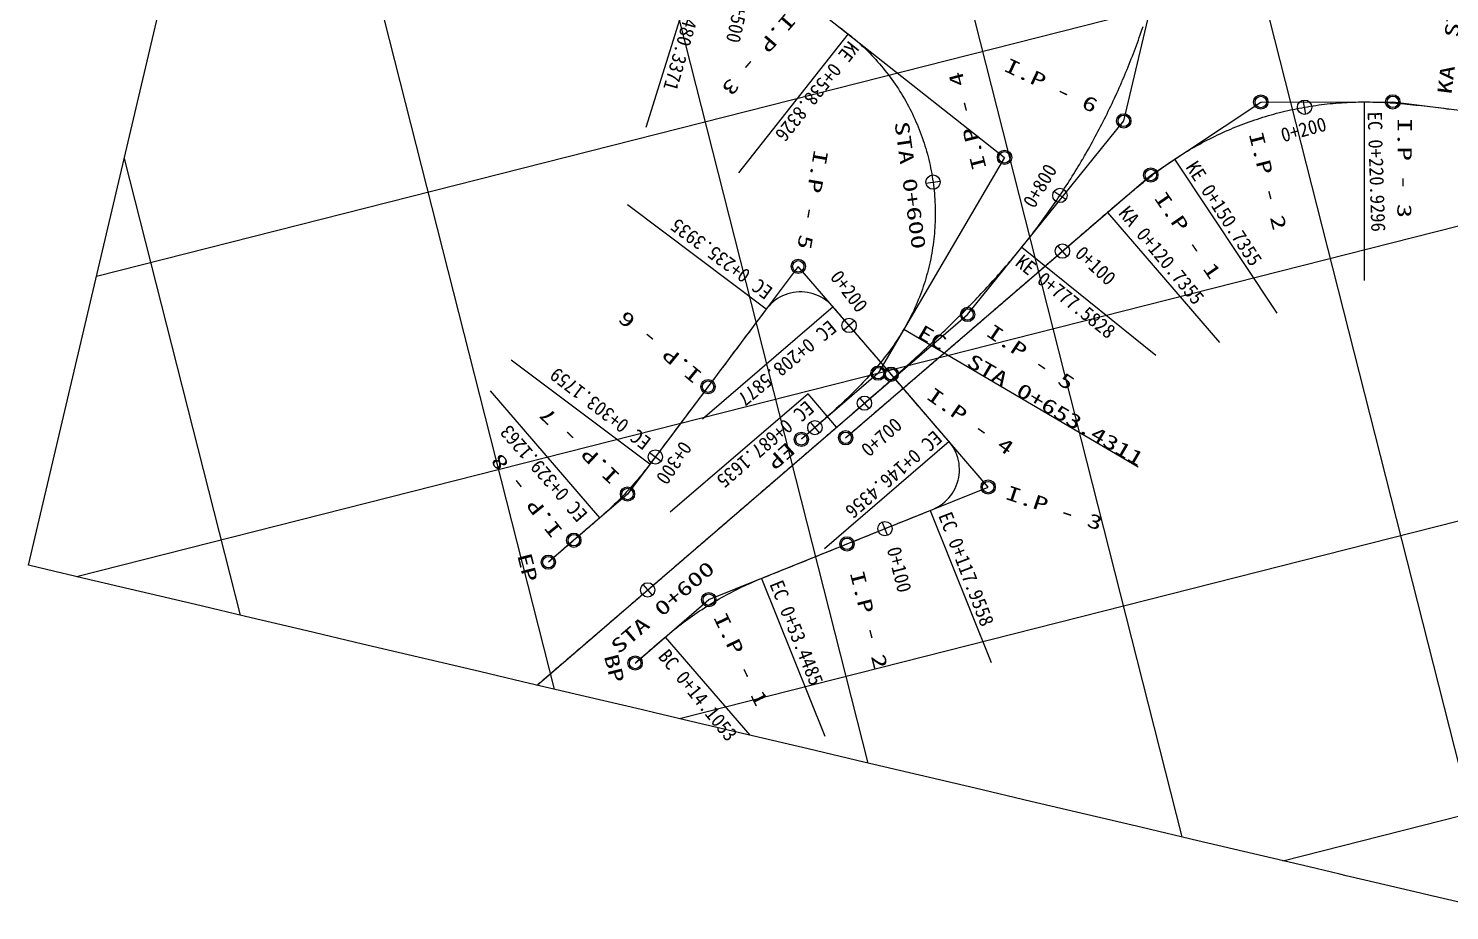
# Model space of a CAD drawing. Header units: feet. Extents: x 227184 to 231389, y 193870 to 196840.
# Drawn here: x 228198.2 to 228695, y 195281.6 to 195589.9 of the extents above; entities that cross this region are included whole.
import ezdxf
from ezdxf.enums import TextEntityAlignment as Align

# ---------------------------------------------------------------- set-up
doc = ezdxf.new("R2010")
doc.units = ezdxf.units.FT
doc.header["$LTSCALE"] = 10
doc.header["$MEASUREMENT"] = 0
for name, color, linetype in [('CA-ALGN-CNTL', 2, 'CONTINUOUS'), ('CA-ALGN-STSM', 2, 'CONTINUOUS'), ('CA-ALGN-SUBL', 1, 'CONTINUOUS'), ('CA-ALGN-SUBT', 2, 'CONTINUOUS'), ('CA-ALGN-TEXT', 3, 'CONTINUOUS'), ('CV-GRID-LINE', 1, 'CONTINUOUS'), ('CZ-LIN1', 7, 'CONTINUOUS')]:
    doc.layers.add(name, color=color, linetype=linetype)
doc.styles.add('RP2', font='DotumChe.ttf')

msp = doc.modelspace()

# ---------------------------------------------------------------- linework, layer by layer
at = {"layer": 'CA-ALGN-CNTL'}
for points in [[(228376, 195360.36), (228376.01, 195360.37), (228376.77, 195361.02), (228377.53, 195361.68), (228378.29, 195362.33), (228379.04, 195362.98), (228379.8, 195363.63), (228380.56, 195364.29), (228381.32, 195364.94), (228382.08, 195365.59), (228382.83, 195366.24), (228383.59, 195366.9), (228384.35, 195367.55), (228385.11, 195368.2), (228385.87, 195368.85), (228386.62, 195369.51), (228387.38, 195370.16), (228388.14, 195370.81), (228388.9, 195371.46), (228389.65, 195372.12), (228390.41, 195372.77), (228391.17, 195373.42), (228391.93, 195374.07), (228392.69, 195374.72), (228393.44, 195375.38), (228394.2, 195376.03), (228394.96, 195376.68), (228395.72, 195377.33), (228396.48, 195377.99), (228397.23, 195378.64), (228397.99, 195379.29), (228398.75, 195379.94), (228399.51, 195380.6), (228400.27, 195381.25), (228401.02, 195381.9), (228401.78, 195382.55), (228402.44, 195383.12), (228402.54, 195383.21), (228402.93, 195383.54), (228403.3, 195383.86), (228404.05, 195384.51), (228404.81, 195385.16), (228404.86, 195385.2), (228405.57, 195385.82), (228406.27, 195386.42), (228406.33, 195386.47), (228407.09, 195387.12), (228407.84, 195387.77), (228408.6, 195388.43), (228409.36, 195389.08), (228410.12, 195389.73), (228410.88, 195390.38), (228411.63, 195391.03), (228412.39, 195391.69), (228413.15, 195392.34), (228413.91, 195392.99), (228414.66, 195393.64), (228415.42, 195394.3), (228416.18, 195394.95), (228416.94, 195395.6), (228417.7, 195396.25), (228418.45, 195396.91), (228419.21, 195397.56), (228419.97, 195398.21), (228420.73, 195398.86), (228421.49, 195399.52), (228422.24, 195400.17), (228423, 195400.82), (228423.76, 195401.47), (228424.52, 195402.13), (228425.28, 195402.78), (228426.03, 195403.43), (228426.79, 195404.08), (228427.55, 195404.74), (228428.31, 195405.39), (228429.06, 195406.04), (228429.82, 195406.69), (228430.58, 195407.34), (228431.34, 195408), (228432.1, 195408.65), (228432.85, 195409.3), (228433.61, 195409.95), (228434.37, 195410.61), (228435.13, 195411.26), (228435.89, 195411.91), (228436.64, 195412.56), (228437.4, 195413.22), (228438.16, 195413.87), (228438.92, 195414.52), (228439.67, 195415.17), (228440.43, 195415.83), (228441.19, 195416.48), (228441.95, 195417.13), (228442.71, 195417.78), (228443.46, 195418.44), (228444.22, 195419.09), (228444.98, 195419.74), (228445.74, 195420.39), (228446.5, 195421.05), (228447.25, 195421.7), (228448.01, 195422.35), (228448.77, 195423), (228449.53, 195423.65), (228450.28, 195424.31), (228451.04, 195424.96), (228451.8, 195425.61), (228452.56, 195426.26), (228453.32, 195426.92), (228454.07, 195427.57), (228454.83, 195428.22), (228455.59, 195428.87), (228456.35, 195429.53), (228457.11, 195430.18), (228457.86, 195430.83), (228458.62, 195431.48), (228459.38, 195432.14), (228460.14, 195432.79), (228460.9, 195433.44), (228461.65, 195434.09), (228462.41, 195434.75), (228463.17, 195435.4), (228463.93, 195436.05), (228464.68, 195436.7), (228465.44, 195437.36), (228466.2, 195438.01), (228466.96, 195438.66), (228467.72, 195439.31), (228468.47, 195439.96), (228469.23, 195440.62), (228469.99, 195441.27), (228470.75, 195441.92), (228471.51, 195442.57), (228471.54, 195442.6), (228472.26, 195443.23), (228473.02, 195443.88), (228473.78, 195444.53), (228474.54, 195445.18), (228475.29, 195445.84), (228476.05, 195446.49), (228476.81, 195447.14), (228477.57, 195447.79), (228478.33, 195448.45), (228479.08, 195449.1), (228479.84, 195449.75), (228480.6, 195450.4), (228480.72, 195450.51), (228481.36, 195451.06), (228482.12, 195451.71), (228482.87, 195452.36), (228483.63, 195453.01), (228484.39, 195453.67), (228485.15, 195454.32), (228485.9, 195454.97), (228486.66, 195455.63), (228487.42, 195456.28), (228488.17, 195456.93), (228488.93, 195457.59), (228489.69, 195458.24), (228490.44, 195458.9), (228491.2, 195459.55), (228491.95, 195460.21), (228492.71, 195460.86), (228493.46, 195461.52), (228494.21, 195462.18), (228494.97, 195462.84), (228495.72, 195463.49), (228496.47, 195464.15), (228497.22, 195464.81), (228497.97, 195465.47), (228498.72, 195466.14), (228499.47, 195466.8), (228500.22, 195467.46), (228500.97, 195468.13), (228501.72, 195468.79), (228502.46, 195469.46), (228503.21, 195470.12), (228503.95, 195470.79), (228504.7, 195471.46), (228505.44, 195472.13), (228506.18, 195472.8), (228506.92, 195473.47), (228507.66, 195474.14), (228508.4, 195474.82), (228509.14, 195475.49), (228509.87, 195476.17), (228510.61, 195476.85), (228511.34, 195477.53), (228512.07, 195478.21), (228512.62, 195478.72), (228512.81, 195478.89), (228513.54, 195479.57), (228514.26, 195480.26), (228514.99, 195480.95), (228515.72, 195481.63), (228516.44, 195482.32), (228517.17, 195483.01), (228517.89, 195483.7), (228518.61, 195484.4), (228519.33, 195485.09), (228520.04, 195485.79), (228520.76, 195486.49), (228521.47, 195487.19), (228522.18, 195487.89), (228522.89, 195488.6), (228523.6, 195489.3), (228523.89, 195489.59), (228524.31, 195490.01), (228524.61, 195490.31), (228525.01, 195490.72), (228525.72, 195491.43), (228526, 195491.72), (228526.14, 195491.86), (228526.42, 195492.14), (228527.12, 195492.86), (228527.81, 195493.58), (228528.51, 195494.29), (228529.2, 195495.02), (228529.89, 195495.74), (228530.58, 195496.46), (228531.27, 195497.19), (228531.95, 195497.92), (228532.63, 195498.65), (228533.31, 195499.38), (228533.99, 195500.12), (228534.67, 195500.86), (228535.34, 195501.6), (228536.01, 195502.34), (228536.68, 195503.08), (228537.34, 195503.83), (228538.01, 195504.58), (228538.67, 195505.33), (228539.32, 195506.08), (228539.98, 195506.84), (228540.63, 195507.6), (228541.28, 195508.36), (228541.92, 195509.12), (228542.57, 195509.89), (228543.21, 195510.66), (228543.85, 195511.43), (228544.48, 195512.2), (228545.11, 195512.97), (228545.48, 195513.43), (228545.74, 195513.75), (228546.37, 195514.53), (228546.99, 195515.32), (228547.42, 195515.86), (228547.61, 195516.1), (228548.22, 195516.89), (228548.82, 195517.66), (228548.84, 195517.68), (228549.14, 195518.08), (228549.45, 195518.47), (228550.05, 195519.27), (228550.66, 195520.06), (228551.26, 195520.86), (228551.85, 195521.67), (228552.45, 195522.47), (228553.04, 195523.28), (228553.62, 195524.09), (228554.21, 195524.9), (228554.79, 195525.71), (228555.37, 195526.53), (228555.94, 195527.35), (228556.51, 195528.17), (228557.08, 195528.99), (228557.64, 195529.82), (228558.2, 195530.65), (228558.76, 195531.48), (228559.32, 195532.31), (228559.87, 195533.14), (228560.41, 195533.98), (228560.96, 195534.82), (228561.5, 195535.66), (228562.04, 195536.5), (228562.57, 195537.35), (228563.1, 195538.2), (228563.63, 195539.05), (228564.15, 195539.9), (228564.67, 195540.75), (228565.19, 195541.61), (228565.7, 195542.47), (228566.21, 195543.33), (228566.55, 195543.9), (228566.72, 195544.19), (228567.22, 195545.05), (228567.41, 195545.37), (228567.72, 195545.92), (228568.22, 195546.79), (228568.41, 195547.13), (228568.71, 195547.66), (228569.2, 195548.53), (228569.69, 195549.4), (228570.17, 195550.28), (228570.65, 195551.16), (228571.13, 195552.04), (228571.6, 195552.92), (228572.07, 195553.8), (228572.53, 195554.69), (228572.99, 195555.57), (228573.45, 195556.46), (228573.91, 195557.35), (228574.36, 195558.25), (228574.8, 195559.14), (228575.25, 195560.04), (228575.69, 195560.93), (228576.12, 195561.83), (228576.56, 195562.74), (228576.99, 195563.64), (228577.41, 195564.54), (228577.83, 195565.45), (228578.25, 195566.36), (228578.61, 195567.14), (228578.67, 195567.27), (228579.08, 195568.18), (228579.48, 195569.09), (228579.89, 195570.01), (228580.01, 195570.28), (228580.29, 195570.93), (228580.49, 195571.38), (228580.68, 195571.84), (228581.08, 195572.76), (228581.47, 195573.68), (228581.85, 195574.61), (228582.23, 195575.53), (228582.61, 195576.46), (228582.98, 195577.38), (228583.36, 195578.31), (228583.72, 195579.24), (228584.09, 195580.18), (228584.44, 195581.11), (228584.8, 195582.04), (228585.15, 195582.98), (228585.5, 195583.92), (228585.84, 195584.86), (228586.18, 195585.8), (228586.52, 195586.74), (228586.85, 195587.68), (228587.18, 195588.62), (228587.51, 195589.57), (228587.83, 195590.52)], [(228481.68, 195590.26), (228482.49, 195589.67), (228483.3, 195589.08), (228484.09, 195588.47), (228484.75, 195587.96), (228484.88, 195587.85), (228485.66, 195587.23), (228486.43, 195586.59), (228487.19, 195585.95), (228487.95, 195585.29), (228488.7, 195584.63), (228489.44, 195583.95), (228490.17, 195583.27), (228490.89, 195582.58), (228491.6, 195581.88), (228492.31, 195581.17), (228493, 195580.45), (228493.69, 195579.72), (228494.37, 195578.99), (228495.03, 195578.24), (228495.69, 195577.49), (228496.34, 195576.73), (228496.98, 195575.96), (228497.61, 195575.18), (228498.23, 195574.4), (228498.84, 195573.61), (228499.44, 195572.81), (228500.03, 195572), (228500.61, 195571.19), (228501.18, 195570.37), (228501.74, 195569.54), (228502.29, 195568.7), (228502.83, 195567.86), (228503.36, 195567.01), (228503.88, 195566.15), (228504.38, 195565.29), (228504.88, 195564.42), (228505.37, 195563.55), (228505.84, 195562.67), (228506.3, 195561.78), (228506.76, 195560.89), (228507.2, 195559.99), (228507.63, 195559.09), (228508.04, 195558.18), (228508.45, 195557.27), (228508.85, 195556.35), (228509.23, 195555.43), (228509.6, 195554.5), (228509.96, 195553.57), (228510.31, 195552.63), (228510.65, 195551.69), (228510.98, 195550.74), (228511.29, 195549.79), (228511.59, 195548.84), (228511.88, 195547.88), (228512.16, 195546.92), (228512.43, 195545.96), (228512.68, 195544.99), (228512.92, 195544.02), (228513.15, 195543.05), (228513.37, 195542.07), (228513.57, 195541.09), (228513.77, 195540.11), (228513.95, 195539.13), (228514.12, 195538.14), (228514.27, 195537.15), (228514.42, 195536.16), (228514.55, 195535.17), (228514.67, 195534.18), (228514.77, 195533.19), (228514.87, 195532.19), (228514.95, 195531.19), (228515.02, 195530.2), (228515.07, 195529.2), (228515.12, 195528.2), (228515.15, 195527.2), (228515.17, 195526.2), (228515.18, 195525.2), (228515.17, 195524.2), (228515.15, 195523.2), (228515.12, 195522.2), (228515.08, 195521.2), (228515.02, 195520.2), (228514.95, 195519.21), (228514.87, 195518.21), (228514.78, 195517.21), (228514.67, 195516.22), (228514.56, 195515.23), (228514.42, 195514.23), (228514.28, 195513.24), (228514.13, 195512.26), (228513.96, 195511.27), (228513.78, 195510.29), (228513.59, 195509.31), (228513.38, 195508.33), (228513.17, 195507.35), (228512.94, 195506.38), (228512.7, 195505.41), (228512.44, 195504.44), (228512.18, 195503.47), (228511.9, 195502.51), (228511.61, 195501.56), (228511.31, 195500.6), (228511, 195499.65), (228510.67, 195498.71), (228510.34, 195497.77), (228509.99, 195496.83), (228509.63, 195495.9), (228509.26, 195494.97), (228508.87, 195494.04), (228508.48, 195493.12), (228508.07, 195492.21), (228507.65, 195491.3), (228507.23, 195490.4), (228506.79, 195489.5), (228506.33, 195488.61), (228505.87, 195487.72), (228505.4, 195486.84), (228504.91, 195485.97), (228504.42, 195485.1), (228504.2, 195484.73), (228503.91, 195484.24), (228503.39, 195483.38), (228502.87, 195482.53), (228502.33, 195481.69), (228501.78, 195480.85), (228501.23, 195480.02), (228500.66, 195479.19), (228500.09, 195478.38), (228499.5, 195477.56), (228498.91, 195476.76), (228498.31, 195475.96), (228497.7, 195475.16), (228497.09, 195474.38), (228496.46, 195473.59), (228495.83, 195472.82), (228495.19, 195472.05), (228494.55, 195471.28), (228493.9, 195470.52), (228493.24, 195469.77), (228492.58, 195469.02), (228491.91, 195468.28), (228491.23, 195467.54), (228490.55, 195466.81), (228489.87, 195466.08), (228489.18, 195465.36), (228488.48, 195464.64), (228487.78, 195463.92), (228487.08, 195463.21), (228486.37, 195462.51), (228485.66, 195461.81), (228484.94, 195461.11), (228484.22, 195460.42), (228483.5, 195459.73), (228482.77, 195459.04), (228482.04, 195458.36), (228481.31, 195457.68), (228480.57, 195457), (228479.83, 195456.32), (228479.09, 195455.65), (228478.35, 195454.98), (228477.6, 195454.32), (228476.86, 195453.65), (228476.11, 195452.99), (228475.36, 195452.33), (228474.6, 195451.67), (228473.85, 195451.01), (228473.1, 195450.36), (228472.34, 195449.7), (228471.59, 195449.05), (228470.83, 195448.39), (228470.07, 195447.74), (228469.31, 195447.09), (228468.56, 195446.43), (228468.37, 195446.27), (228468.37, 195446.27)], [(228483.86, 195446.81), (228484.62, 195447.46), (228485.37, 195448.11), (228486.13, 195448.76), (228486.89, 195449.42), (228487.65, 195450.07), (228488.41, 195450.72), (228489.16, 195451.37), (228489.92, 195452.03), (228490.68, 195452.68), (228491.44, 195453.33), (228492.19, 195453.98), (228492.95, 195454.64), (228493.71, 195455.29), (228494.47, 195455.94), (228495.23, 195456.59), (228495.98, 195457.25), (228496.74, 195457.9), (228497.5, 195458.55), (228498.26, 195459.2), (228499.02, 195459.86), (228499.77, 195460.51), (228500.53, 195461.16), (228501.29, 195461.81), (228502.05, 195462.47), (228502.8, 195463.12), (228503.56, 195463.77), (228504.32, 195464.42), (228505.08, 195465.07), (228505.84, 195465.73), (228506.59, 195466.38), (228507.35, 195467.03), (228508.11, 195467.68), (228508.87, 195468.34), (228509.63, 195468.99), (228510.38, 195469.64), (228511.14, 195470.29), (228511.9, 195470.95), (228512.66, 195471.6), (228513.42, 195472.25), (228514.17, 195472.9), (228514.93, 195473.56), (228515.69, 195474.21), (228516.45, 195474.86), (228517.2, 195475.51), (228517.96, 195476.17), (228518.72, 195476.82), (228519.48, 195477.47), (228520.24, 195478.12), (228520.99, 195478.78), (228521.75, 195479.43), (228522.51, 195480.08), (228523.27, 195480.73), (228524.03, 195481.38), (228524.78, 195482.04), (228525.54, 195482.69), (228526.3, 195483.34), (228527.06, 195483.99), (228527.81, 195484.65), (228528.57, 195485.3), (228529.33, 195485.95), (228530.09, 195486.6), (228530.85, 195487.26), (228531.6, 195487.91), (228532.36, 195488.56), (228533.12, 195489.21), (228533.88, 195489.87), (228534.64, 195490.52), (228535.39, 195491.17), (228536.15, 195491.82), (228536.91, 195492.48), (228537.67, 195493.13), (228538.43, 195493.78), (228539.18, 195494.43), (228539.94, 195495.09), (228540.7, 195495.74), (228541.46, 195496.39), (228542.21, 195497.04), (228542.97, 195497.69), (228543.73, 195498.35), (228544.49, 195499), (228545.25, 195499.65), (228546, 195500.3), (228546.76, 195500.96), (228547.52, 195501.61), (228548.28, 195502.26), (228549.04, 195502.91), (228549.79, 195503.57), (228550.55, 195504.22), (228551.31, 195504.87), (228552.07, 195505.52), (228552.82, 195506.18), (228553.58, 195506.83), (228554.34, 195507.48), (228555.1, 195508.13), (228555.86, 195508.79), (228556.61, 195509.44), (228557.37, 195510.09), (228558.13, 195510.74), (228558.89, 195511.4), (228559.65, 195512.05), (228560.4, 195512.7), (228561.16, 195513.35), (228561.92, 195514), (228562.68, 195514.66), (228563.44, 195515.31), (228564.19, 195515.96), (228564.95, 195516.61), (228565.71, 195517.27), (228566.47, 195517.92), (228567.22, 195518.57), (228567.98, 195519.22), (228568.74, 195519.88), (228569.5, 195520.53), (228570.26, 195521.18), (228571.01, 195521.83), (228571.77, 195522.49), (228572.53, 195523.14), (228573.29, 195523.79), (228574.05, 195524.44), (228574.8, 195525.1), (228575.36, 195525.58), (228575.56, 195525.75), (228576.32, 195526.4), (228577.08, 195527.05), (228577.84, 195527.7), (228578.59, 195528.35), (228579.35, 195529), (228580.12, 195529.65), (228580.88, 195530.3), (228581.64, 195530.95), (228582.41, 195531.59), (228583.17, 195532.23), (228583.94, 195532.87), (228584.71, 195533.51), (228585.48, 195534.15), (228586.26, 195534.78), (228587.04, 195535.41), (228587.82, 195536.03), (228588.6, 195536.66), (228589.38, 195537.27), (228590.17, 195537.89), (228590.96, 195538.5), (228591.76, 195539.11), (228592.56, 195539.71), (228593.36, 195540.3), (228594.17, 195540.89), (228594.98, 195541.48), (228595.79, 195542.06), (228596.61, 195542.63), (228597.44, 195543.2), (228598.26, 195543.76), (228598.88, 195544.17), (228599.1, 195544.32), (228599.93, 195544.86), (228600.77, 195545.4), (228601.62, 195545.94), (228602.47, 195546.46), (228603.33, 195546.98), (228604.18, 195547.5), (228605.05, 195548), (228605.91, 195548.5), (228606.79, 195548.99), (228607.66, 195549.47), (228608.54, 195549.95), (228609.42, 195550.42), (228610.31, 195550.88), (228611.2, 195551.33), (228612.1, 195551.78), (228613, 195552.22), (228613.9, 195552.65), (228614.8, 195553.07), (228615.71, 195553.49), (228616.63, 195553.9), (228617.54, 195554.3), (228618.46, 195554.69), (228619.38, 195555.08), (228620.31, 195555.46), (228621.24, 195555.83), (228622.17, 195556.19), (228623.11, 195556.54), (228624.04, 195556.89), (228624.98, 195557.23), (228625.93, 195557.56), (228626.87, 195557.88), (228627.82, 195558.2), (228628.77, 195558.51), (228629.73, 195558.81), (228630.68, 195559.1), (228631.64, 195559.38), (228632.6, 195559.66), (228633.57, 195559.93), (228634.53, 195560.19), (228635.5, 195560.44), (228636.47, 195560.68), (228637.44, 195560.92), (228638.42, 195561.14), (228639.39, 195561.36), (228640.37, 195561.57), (228641.35, 195561.78), (228642.33, 195561.97), (228643.31, 195562.16), (228644.3, 195562.34), (228645.28, 195562.51), (228646.27, 195562.67), (228647.26, 195562.82), (228648.25, 195562.97), (228649.24, 195563.11), (228650.23, 195563.24), (228651.22, 195563.36), (228652.22, 195563.47), (228653.21, 195563.57), (228654.21, 195563.67), (228655.2, 195563.76), (228656.2, 195563.84), (228657.2, 195563.91), (228658.19, 195563.97), (228659.19, 195564.02), (228660.19, 195564.07), (228661.19, 195564.11), (228662.19, 195564.14), (228663.19, 195564.16), (228664.19, 195564.17), (228665.12, 195564.17), (228665.19, 195564.17), (228666.19, 195564.17), (228667.19, 195564.16), (228668.19, 195564.14), (228669.19, 195564.11), (228670.19, 195564.08), (228671.19, 195564.04), (228672.19, 195563.99), (228673.18, 195563.93), (228674.18, 195563.87), (228675.18, 195563.81), (228676.18, 195563.74), (228677.18, 195563.66), (228678.17, 195563.58), (228679.17, 195563.49), (228680.16, 195563.4), (228681.16, 195563.3), (228682.15, 195563.21), (228683.15, 195563.1), (228684.14, 195563), (228685.14, 195562.89), (228686.13, 195562.78), (228687.12, 195562.66), (228688.12, 195562.55), (228689.11, 195562.43), (228690.1, 195562.31), (228691.1, 195562.19), (228692.09, 195562.06), (228693.08, 195561.94), (228694.07, 195561.82), (228695, 195561.7)], [(228410.27, 195368.09), (228411.03, 195368.74), (228411.79, 195369.4), (228412.55, 195370.05), (228413.3, 195370.7), (228414.06, 195371.35), (228414.82, 195372.01), (228415.58, 195372.66), (228416.34, 195373.31), (228417.09, 195373.96), (228417.85, 195374.62), (228418.61, 195375.27), (228419.37, 195375.92), (228420.12, 195376.57), (228420.88, 195377.22), (228420.96, 195377.29), (228421.64, 195377.87), (228422.41, 195378.52), (228423.18, 195379.16), (228423.95, 195379.79), (228424.74, 195380.41), (228425.52, 195381.03), (228426.31, 195381.64), (228427.11, 195382.24), (228427.91, 195382.84), (228428.72, 195383.43), (228429.53, 195384.02), (228430.35, 195384.59), (228431.17, 195385.17), (228431.99, 195385.73), (228432.82, 195386.29), (228433.66, 195386.84), (228434.5, 195387.38), (228435.34, 195387.92), (228436.19, 195388.44), (228437.04, 195388.97), (228437.9, 195389.48), (228438.76, 195389.99), (228439.63, 195390.49), (228440.5, 195390.98), (228441.37, 195391.47), (228442.25, 195391.95), (228443.13, 195392.42), (228444.02, 195392.88), (228444.91, 195393.34), (228445.8, 195393.79), (228446.7, 195394.23), (228447.6, 195394.66), (228448.5, 195395.09), (228449.41, 195395.51), (228450.32, 195395.92), (228451.24, 195396.32), (228452.16, 195396.72), (228453.08, 195397.11), (228454, 195397.49), (228454.42, 195397.66), (228454.93, 195397.87), (228455.86, 195398.24), (228456.79, 195398.61), (228457.71, 195398.99), (228458.64, 195399.36), (228459.57, 195399.73), (228460.5, 195400.11), (228461.42, 195400.48), (228462.35, 195400.85), (228463.28, 195401.23), (228464.21, 195401.6), (228465.13, 195401.97), (228466.06, 195402.35), (228466.99, 195402.72), (228467.92, 195403.1), (228468.84, 195403.47), (228469.77, 195403.84), (228470.7, 195404.22), (228471.63, 195404.59), (228472.55, 195404.96), (228473.48, 195405.34), (228474.41, 195405.71), (228475.34, 195406.08), (228476.26, 195406.46), (228477.19, 195406.83), (228478.12, 195407.2), (228479.05, 195407.58), (228479.97, 195407.95), (228480.9, 195408.33), (228481.83, 195408.7), (228482.76, 195409.07), (228483.69, 195409.45), (228484.61, 195409.82), (228485.54, 195410.19), (228486.47, 195410.57), (228487.4, 195410.94), (228488.32, 195411.31), (228489.25, 195411.69), (228490.18, 195412.06), (228491.11, 195412.44), (228492.03, 195412.81), (228492.96, 195413.18), (228493.89, 195413.56), (228494.82, 195413.93), (228495.74, 195414.3), (228496.67, 195414.68), (228497.6, 195415.05), (228498.53, 195415.42), (228499.45, 195415.8), (228500.38, 195416.17), (228501.31, 195416.54), (228502.24, 195416.92), (228503.16, 195417.29), (228504.09, 195417.67), (228505.02, 195418.04), (228505.95, 195418.41), (228506.88, 195418.79), (228507.8, 195419.16), (228508.73, 195419.53), (228509.66, 195419.91), (228510.59, 195420.28), (228511.51, 195420.65), (228512.44, 195421.03), (228513.37, 195421.4), (228514.25, 195421.76), (228514.3, 195421.78), (228515.21, 195422.18), (228516.09, 195422.65), (228516.94, 195423.17), (228517.76, 195423.75), (228518.53, 195424.39), (228519.26, 195425.07), (228519.94, 195425.8), (228520.58, 195426.58), (228521.16, 195427.39), (228521.68, 195428.24), (228522.15, 195429.13), (228522.55, 195430.04), (228522.9, 195430.98), (228523.18, 195431.94), (228523.39, 195432.91), (228523.55, 195433.9), (228523.63, 195434.9), (228523.65, 195435.9), (228523.6, 195436.9), (228523.49, 195437.89), (228523.31, 195438.87), (228523.06, 195439.84), (228522.75, 195440.79), (228522.38, 195441.72), (228521.94, 195442.62), (228521.45, 195443.49), (228520.9, 195444.33), (228520.3, 195445.12), (228520.02, 195445.46), (228519.65, 195445.89), (228519, 195446.64), (228518.35, 195447.4), (228517.69, 195448.16), (228517.04, 195448.92), (228516.39, 195449.68), (228515.74, 195450.43), (228515.08, 195451.19), (228514.43, 195451.95), (228513.78, 195452.71), (228513.13, 195453.46), (228512.47, 195454.22), (228511.82, 195454.98), (228511.17, 195455.74), (228510.52, 195456.5), (228509.86, 195457.25), (228509.21, 195458.01), (228508.56, 195458.77), (228507.91, 195459.53), (228507.26, 195460.29), (228506.6, 195461.04), (228505.95, 195461.8), (228505.3, 195462.56), (228504.65, 195463.32), (228503.99, 195464.08), (228503.34, 195464.83), (228502.69, 195465.59), (228502.04, 195466.35), (228501.38, 195467.11), (228500.73, 195467.86), (228500.08, 195468.62), (228499.43, 195469.38), (228498.77, 195470.14), (228498.12, 195470.9), (228497.47, 195471.65), (228496.82, 195472.41), (228496.16, 195473.17), (228495.51, 195473.93), (228494.86, 195474.69), (228494.21, 195475.44), (228493.56, 195476.2), (228492.9, 195476.96), (228492.25, 195477.72), (228491.6, 195478.47), (228490.95, 195479.23), (228490.29, 195479.99), (228489.64, 195480.75), (228488.99, 195481.51), (228488.34, 195482.26), (228487.68, 195483.02), (228487.03, 195483.78), (228486.38, 195484.54), (228485.73, 195485.3), (228485.07, 195486.05), (228484.42, 195486.81), (228483.77, 195487.57), (228483.12, 195488.33), (228482.46, 195489.09), (228481.81, 195489.84), (228481.16, 195490.6), (228480.51, 195491.36), (228479.85, 195492.12), (228479.47, 195492.56), (228479.2, 195492.87), (228478.5, 195493.59), (228477.76, 195494.26), (228476.97, 195494.87), (228476.15, 195495.44), (228475.28, 195495.95), (228474.39, 195496.39), (228473.47, 195496.78), (228472.53, 195497.11), (228471.56, 195497.37), (228470.58, 195497.57), (228469.59, 195497.7), (228468.59, 195497.77), (228467.59, 195497.77), (228466.59, 195497.7), (228465.6, 195497.57), (228464.62, 195497.37), (228463.66, 195497.1), (228462.72, 195496.78), (228461.79, 195496.39), (228460.9, 195495.93), (228460.04, 195495.43), (228459.22, 195494.86), (228458.43, 195494.24), (228457.69, 195493.57), (228456.99, 195492.85), (228456.35, 195492.09), (228456.11, 195491.78), (228455.74, 195491.29), (228455.14, 195490.5), (228454.54, 195489.7), (228453.94, 195488.9), (228453.34, 195488.1), (228452.74, 195487.3), (228452.14, 195486.5), (228451.54, 195485.7), (228450.94, 195484.9), (228450.34, 195484.1), (228449.74, 195483.3), (228449.14, 195482.5), (228448.54, 195481.7), (228447.94, 195480.9), (228447.34, 195480.1), (228446.74, 195479.3), (228446.14, 195478.5), (228445.54, 195477.7), (228444.94, 195476.9), (228444.34, 195476.1), (228443.74, 195475.3), (228443.14, 195474.5), (228442.54, 195473.7), (228441.94, 195472.9), (228441.34, 195472.1), (228440.74, 195471.3), (228440.14, 195470.5), (228439.54, 195469.7), (228438.94, 195468.9), (228438.33, 195468.1), (228437.73, 195467.3), (228437.13, 195466.5), (228436.53, 195465.7), (228435.93, 195464.9), (228435.33, 195464.1), (228434.73, 195463.3), (228434.13, 195462.5), (228433.53, 195461.7), (228432.93, 195460.9), (228432.33, 195460.1), (228431.73, 195459.3), (228431.13, 195458.5), (228430.53, 195457.7), (228429.93, 195456.9), (228429.33, 195456.1), (228428.73, 195455.3), (228428.13, 195454.5), (228427.53, 195453.7), (228426.93, 195452.9), (228426.33, 195452.1), (228425.73, 195451.3), (228425.13, 195450.5), (228424.53, 195449.7), (228423.93, 195448.9), (228423.33, 195448.1), (228422.73, 195447.3), (228422.13, 195446.5), (228421.53, 195445.71), (228420.93, 195444.91), (228420.33, 195444.11), (228419.73, 195443.31), (228419.13, 195442.51), (228418.53, 195441.71), (228417.93, 195440.91), (228417.33, 195440.11), (228416.73, 195439.31), (228416.13, 195438.51), (228415.53, 195437.71), (228415.42, 195437.57), (228414.92, 195436.91), (228414.31, 195436.12), (228413.7, 195435.33), (228413.08, 195434.54), (228412.45, 195433.77), (228411.81, 195432.99), (228411.17, 195432.23), (228410.52, 195431.47), (228409.87, 195430.71), (228409.21, 195429.96), (228408.54, 195429.21), (228407.87, 195428.47), (228407.19, 195427.74), (228406.5, 195427.01), (228405.81, 195426.29), (228405.12, 195425.57), (228404.41, 195424.86), (228403.7, 195424.16), (228402.99, 195423.46), (228402.27, 195422.76), (228401.54, 195422.08), (228400.81, 195421.39), (228400.07, 195420.72), (228399.33, 195420.05), (228398.58, 195419.39), (228397.83, 195418.73), (228397.73, 195418.65), (228397.07, 195418.08), (228396.31, 195417.43), (228395.55, 195416.77), (228394.79, 195416.12), (228394.04, 195415.47), (228393.28, 195414.82), (228392.52, 195414.17), (228391.76, 195413.51), (228391, 195412.86), (228390.25, 195412.21), (228389.49, 195411.56), (228388.73, 195410.9), (228387.97, 195410.25), (228387.21, 195409.6), (228386.46, 195408.95), (228385.7, 195408.29), (228384.94, 195407.64), (228384.18, 195406.99), (228383.43, 195406.34), (228382.67, 195405.68), (228381.91, 195405.03), (228381.15, 195404.38), (228380.39, 195403.73), (228379.94, 195403.33), (228379.94, 195403.33)]]:
    msp.add_lwpolyline(points, dxfattribs=at)
at = {"layer": 'CA-ALGN-STSM', "linetype": 'Continuous'}
for p, q in [((228644.73, 195559.88), (228643.86, 195564.8)), ((228644.73, 195559.88), (228643.86, 195564.8)), ((228511.94, 195535.82), (228516.89, 195536.51)), ((228511.94, 195535.82), (228516.89, 195536.51)), ((228560.84, 195530.09), (228556.68, 195532.87)), ((228560.84, 195530.09), (228556.68, 195532.87)), ((228561.28, 195510.15), (228558.01, 195513.94)), ((228561.28, 195510.15), (228558.01, 195513.94)), ((228486.97, 195487.68), (228483.18, 195484.42)), ((228486.97, 195487.68), (228483.18, 195484.42)), ((228492.08, 195457.01), (228488.8, 195460.78)), ((228492.08, 195457.01), (228488.8, 195460.78)), ((228471.46, 195452.24), (228474.74, 195448.47)), ((228471.46, 195452.24), (228474.74, 195448.47)), ((228415.33, 195441.61), (228419.33, 195438.61)), ((228415.33, 195441.61), (228419.33, 195438.61)), ((228498.53, 195412.73), (228496.67, 195417.37)), ((228498.53, 195412.73), (228496.67, 195417.37)), ((228416.3, 195391.75), (228413.03, 195395.54)), ((228416.3, 195391.75), (228413.03, 195395.54))]:
    msp.add_line(p, q, dxfattribs=at)
for centre, radius in [((228628.99, 195564.15), 2.5), ((228675.13, 195564.18), 2.5), ((228628.99, 195564.15), 2), ((228644.3, 195562.34), 2.5), ((228675.13, 195564.18), 2), ((228581.09, 195557.54), 2.5), ((228581.09, 195557.54), 2), ((228539.4, 195544.81), 2.5), ((228539.4, 195544.81), 2), ((228514.42, 195536.16), 2.5), ((228590.53, 195538.63), 2.5), ((228590.53, 195538.63), 2), ((228558.76, 195531.48), 2.5), ((228559.65, 195512.05), 2.5), ((228467.3, 195506.7), 2.5), ((228467.3, 195506.7), 2), ((228526.49, 195489.9), 2.5), ((228485.07, 195486.05), 2.5), ((228526.49, 195489.9), 2), ((228435.76, 195464.67), 2.5), ((228495.21, 195469.38), 2.5), ((228495.21, 195469.38), 2), ((228499.75, 195469.01), 2.5), ((228499.75, 195469.01), 2), ((228435.76, 195464.67), 2), ((228490.44, 195458.9), 2.5), ((228473.1, 195450.36), 2.5), ((228468.37, 195446.27), 2.5), ((228468.37, 195446.27), 2), ((228483.86, 195446.81), 2.5), ((228483.86, 195446.81), 2), ((228417.33, 195440.11), 2.5), ((228407.6, 195427.15), 2.5), ((228407.6, 195427.15), 2), ((228533.68, 195429.58), 2.5), ((228533.68, 195429.58), 2), ((228497.6, 195415.05), 2.5), ((228388.83, 195410.99), 2.5), ((228388.83, 195410.99), 2), ((228484.34, 195409.71), 2.5), ((228484.34, 195409.71), 2), ((228379.94, 195403.33), 2.5), ((228379.94, 195403.33), 2), ((228414.66, 195393.64), 2.5), ((228436.01, 195390.24), 2.5), ((228436.01, 195390.24), 2), ((228410.27, 195368.09), 2.5), ((228410.27, 195368.09), 2)]:
    msp.add_circle(centre, radius, dxfattribs=at)
at = {"layer": 'CA-ALGN-SUBL', "linetype": 'Continuous'}
for p, q in [((228431.76, 195611.9), (228414.06, 195555.23)), ((228484.74, 195587.96), (228446.39, 195539.38)), ((228665.12, 195564.17), (228665.17, 195501.76)), ((228598.88, 195544.17), (228634.57, 195490.37)), ((228456.11, 195491.78), (228407.55, 195528.22)), ((228575.36, 195525.58), (228614.51, 195480.1)), ((228545.49, 195513.44), (228592.28, 195475.66)), ((228479.47, 195492.56), (228433.86, 195453.3)), ((228504.2, 195484.73), (228586.17, 195436.7)), ((228415.42, 195437.56), (228366.97, 195473.92)), ((228397.92, 195418.81), (228359.7, 195463.22)), ((228480.72, 195450.51), (228470.73, 195462.12)), ((228520.02, 195445.46), (228476.44, 195407.94)), ((228513.39, 195421.41), (228534.78, 195368.31)), ((228454.42, 195397.66), (228476.63, 195342.51)), ((228420.8, 195377.16), (228450.32, 195342.87))]:
    msp.add_line(p, q, dxfattribs=at)
at = {"layer": 'CA-ALGN-SUBL'}
for points in [[(228376, 195360.36), (228526.49, 195489.9), (228581.09, 195557.54), (228600.62, 195639.76), (228599.49, 195684.72), (228588.36, 195725.1), (228567.78, 195757.62), (228534.84, 195782.99), (228510.23, 195788.53)], [(228260.15, 195665.49), (228469.25, 195600.2), (228539.4, 195544.81), (228495.21, 195469.38)], [(228590.53, 195538.63), (228628.99, 195564.15), (228675.13, 195564.18), (228832.62, 195544.52), (229053, 195517.01)], [(228483.86, 195446.81), (228590.53, 195538.63)], [(228436.01, 195390.24), (228484.34, 195409.71), (228533.68, 195429.58), (228499.75, 195469.01), (228467.3, 195506.7), (228435.76, 195464.67), (228407.6, 195427.15), (228388.83, 195410.99)], [(228495.21, 195469.38), (228468.37, 195446.27)], [(228388.83, 195410.99), (228379.94, 195403.33)], [(228410.27, 195368.09), (228436.01, 195390.24)]]:
    msp.add_lwpolyline(points, dxfattribs=at)
at = {"layer": 'CA-ALGN-SUBL', "linetype": 'Continuous'}
msp.add_lwpolyline([(228470.73, 195462.12), (228422.56, 195420.8)], dxfattribs=at)
at = {"layer": 'CV-GRID-LINE'}
for p, q in [((228330.94, 195966.15), (228491.64, 195333.14)), ((228434.94, 195962.89), (228601.37, 195307.3)), ((228221.95, 195503.24), (229921.32, 195934.66)), ((228544.67, 195937.06), (228711.08, 195281.57)), ((228214.94, 195398.28), (229961.67, 195841.73)), ((228281.3, 195755.3), (228381.91, 195358.97)), ((228425.79, 195348.64), (230002.02, 195748.81)), ((228636.64, 195299), (230042.37, 195655.88)), ((228231.65, 195544.44), (228272.18, 195384.81))]:
    msp.add_line(p, q, dxfattribs=at)
at = {"layer": 'CZ-LIN1'}
msp.add_lwpolyline([(228700.32, 195284.02), (228692.77, 195285.78), (228689.25, 195286.61), (228689.15, 195286.64), (228684.86, 195287.65), (228665.4, 195292.23), (228658.87, 195293.76), (228656.64, 195294.29), (228653.71, 195294.98), (228645.93, 195296.81), (228626.46, 195301.4), (228606.99, 195305.98), (228587.52, 195310.56), (228568.06, 195315.15), (228548.59, 195319.73), (228529.12, 195324.31), (228509.65, 195328.9), (228490.19, 195333.48), (228470.72, 195338.06), (228451.25, 195342.65), (228431.78, 195347.23), (228417.18, 195350.67), (228412.32, 195351.81), (228392.85, 195356.4), (228373.38, 195360.98), (228359.75, 195364.19), (228358.78, 195364.42), (228353.91, 195365.56), (228334.44, 195370.15), (228314.98, 195374.73), (228295.51, 195379.32), (228276.04, 195383.9), (228256.57, 195388.48), (228237.11, 195393.07), (228217.64, 195397.65), (228211.31, 195399.14), (228210.34, 195399.37), (228198.17, 195402.23), (228335.67, 195986.26)], dxfattribs=at)

# ---------------------------------------------------------------- texts
at = {"layer": 'CA-ALGN-SUBT', "style": 'RP2', "width": 1.466797}
for s, rotation, p, p2 in [('KA  STA 0+250.9296', 82.8835, (228695.62, 195566.66), (228706.77, 195655.97)), ('I.P - 3', 229.2494, (228463.01, 195595.56), (228440.16, 195569.04)), ('I.P - 6', 334.6526, (228538.82, 195575.17), (228570.45, 195560.19)), ('I.P - 4', 104.245, (228533.11, 195541.16), (228524.5, 195575.09)), ('I.P - 3', 269.8193, (228676.82, 195558.59), (228676.71, 195523.59)), ('I.P - 2', 284.245, (228624.76, 195552.92), (228633.37, 195519)), ('I.P - 5', 260.1974, (228472.86, 195547.63), (228466.9, 195513.14)), ('I.P - 1', 304.5805, (228591.5, 195530.57), (228611.37, 195501.75)), ('I.P - 6', 140.5592, (228434.01, 195469.32), (228406.98, 195491.55)), ('EC  STA 0+653.4311', 329.6347, (228508.52, 195482.2), (228586.17, 195436.7)), ('I.P - 5', 325.9966, (228532.67, 195482.68), (228561.69, 195463.11)), ('I.P - 4', 324.8332, (228511.78, 195460.61), (228540.4, 195440.45)), ('I.P - 7', 136.8256, (228405.26, 195433.8), (228379.74, 195457.75)), ('I.P - 8', 128.7584, (228385.17, 195414.44), (228363.26, 195441.73)), ('I.P - 3', 341.4044, (228539.4, 195425.5), (228572.57, 195414.34)), ('STA 0+600', 40.7228, (228404.46, 195371.01), (228438.57, 195400.37)), ('I.P - 2', 284.245, (228485.29, 195399.53), (228493.91, 195365.6)), ('I.P - 1', 295.5498, (228437.5, 195384.06), (228452.6, 195352.48))]:
    msp.add_text(s, height=5, rotation=rotation, dxfattribs=at).set_placement(p, p2, align=Align.FIT)
at = {"layer": 'CA-ALGN-SUBT', "style": 'RP2'}
for s, rotation, p in [('EC 0+480.3371', 253.8408, (228431.76, 195609.38)), ('KE 0+538.8326', 231.5889, (228484.97, 195585.83)), ('EC 0+220.9296', 271.7899, (228666.33, 195560.7)), ('0+800', 59.5804, (228549.82, 195526.63)), ('KE 0+150.7355', 303.2638, (228602.55, 195541.4)), ('KA 0+120.7355', 309.5992, (228578.99, 195525.19)), ('EC 0+235.3935', 143.4798, (228458.79, 195498.83)), ('KE 0+777.5828', 321.3844, (228542.79, 195507.34)), ('EC 0+208.5877', 219.6774, (228478.01, 195488.2)), ('EC 0+303.1759', 142.5337, (228416.26, 195446.17)), ('EC 0+687.1635', 220.7774, (228470.06, 195460.07)), ('0+700', 41.7302, (228492, 195439.82)), ('EC 0+329.1263', 131.1582, (228393.97, 195420.16)), ('EC 0+146.4356', 221.3512, (228514.78, 195449.69)), ('EC 0+117.9558', 291.0451, (228516.18, 195419.62)), ('EC 0+53.4485', 291.9083, (228457.16, 195395.69)), ('BC 0+14.1053', 309.2518, (228418.01, 195370.27))]:
    msp.add_text(s, height=5, rotation=rotation, dxfattribs=at).set_placement(p)
at = {"layer": 'CA-ALGN-TEXT', "style": 'RP2'}
for s, rotation, p in [('0+500', 257.2678, (228445.53, 195601.28)), ('0+200', 15.0757, (228636.79, 195550.04)), ('0+100', 317.0172, (228563.62, 195510.66)), ('0+200', 307.7271, (228478.16, 195502.87)), ('0+300', 235.7898, (228426.38, 195446.07)), ('0+100', 284.245, (228498.22, 195407.96))]:
    msp.add_text(s, height=5, rotation=rotation, dxfattribs=at).set_placement(p)
at = {"layer": 'CA-ALGN-TEXT', "style": 'RP2', "width": 1.466797}
for s, rotation, p, p2 in [('STA 0+600', 277.9019, (228500.92, 195557.01), (228507.11, 195512.43)), ('EP', 221.511, (228463.38, 195445.61), (228455.9, 195438.98)), ('EP', 284.245, (228369.01, 195405.72), (228371.47, 195396.03)), ('BP', 284.245, (228399.35, 195370.48), (228401.81, 195360.78))]:
    msp.add_text(s, height=5, rotation=rotation, dxfattribs=at).set_placement(p, p2, align=Align.FIT)

doc.saveas('drawing.dxf')
